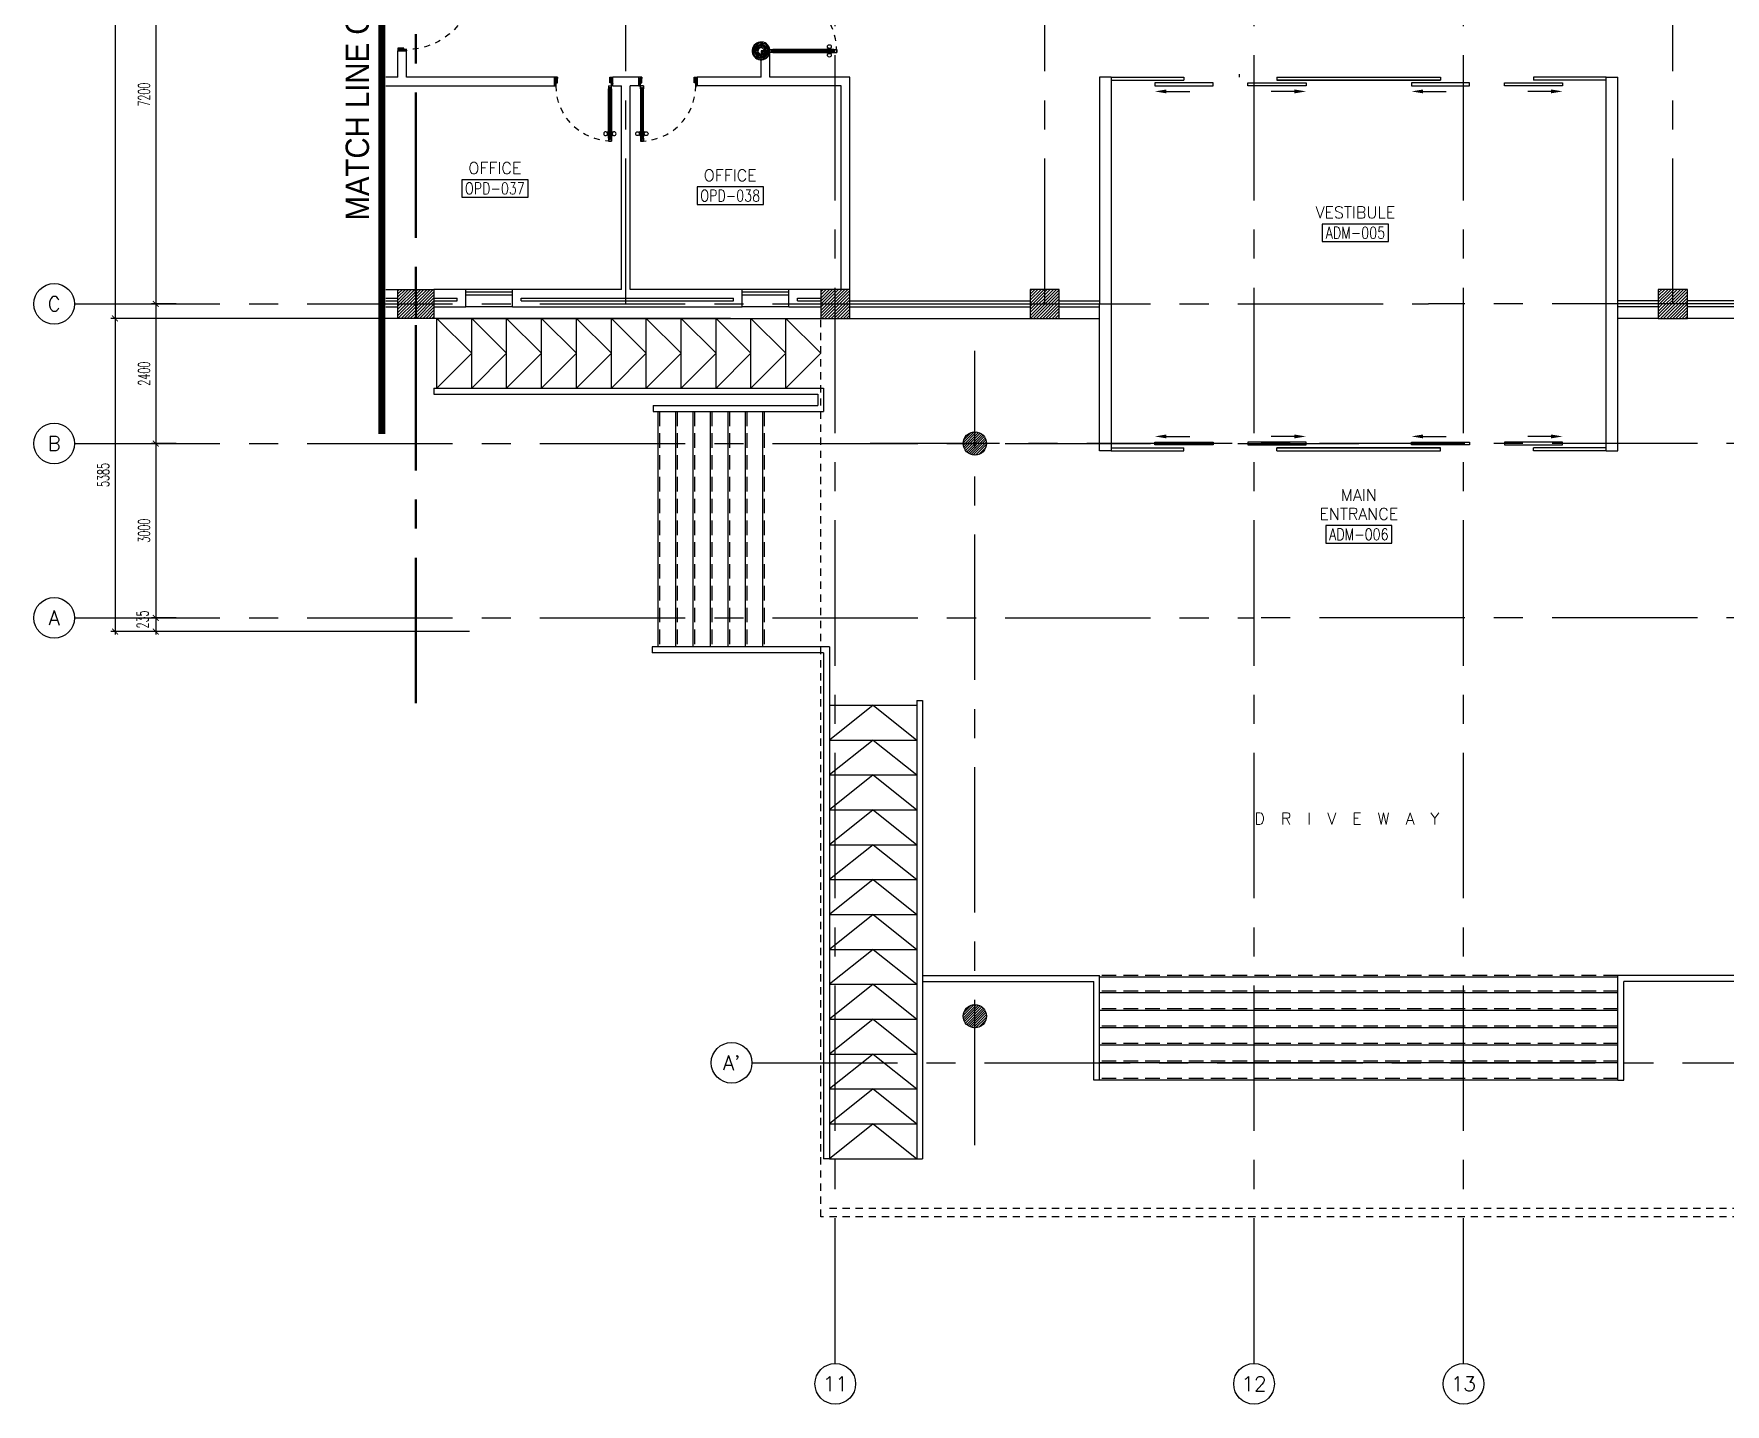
# Model space of a CAD drawing. Extents: x 0.8 to 94.1, y -6.1 to 84.2.
# Drawn here: x 0.78 to 29.86, y -6.05 to 17.51 of the extents above; entities that cross this region are included whole.
import ezdxf
from ezdxf.enums import TextEntityAlignment as Align

# ---------------------------------------------------------------- set-up
doc = ezdxf.new("R2010")
doc.units = 0
doc.header["$MEASUREMENT"] = 0
doc.header["$PDMODE"] = 3
doc.header["$PDSIZE"] = 0.1
for name, pattern in [('CENTER2', [1.125, 0.75, -0.125, 0.125, -0.125]), ('CENTERX2', [4, 2.5, -0.5, 0.5, -0.5]), ('HIDDEN', [0.375, 0.25, -0.125]), ('HIDDEN2', [0.1875, 0.125, -0.0625])]:
    doc.linetypes.add(name, pattern=pattern)
doc.layers.get('0').update_dxf_attribs({"color": 11, "linetype": 'CONTINUOUS'})
doc.layers.get('DEFPOINTS').update_dxf_attribs({"color": 11, "linetype": 'CONTINUOUS'})
for name, color, linetype in [('AX', 11, 'CONTINUOUS'), ('AX-CR', 11, 'CONTINUOUS'), ('AX-DIM', 11, 'CONTINUOUS'), ('AX-TXT', 11, 'CONTINUOUS'), ('AXES', 11, 'CENTERX2'), ('CANOPY-LN', 11, 'CONTINUOUS'), ('COL', 11, 'CONTINUOUS'), ('DOOR', 11, 'CONTINUOUS'), ('ELEV', 11, 'CONTINUOUS'), ('Handrail', 11, 'CONTINUOUS'), ('HAT', 11, 'CONTINUOUS'), ('INSUL', 11, 'CONTINUOUS'), ('Ramb', 11, 'CONTINUOUS'), ('RM-BOX', 11, 'CONTINUOUS'), ('RM-NAME', 11, 'CONTINUOUS'), ('RM-NO', 11, 'CONTINUOUS'), ('SHAFT', 11, 'CONTINUOUS'), ('Step', 11, 'CONTINUOUS'), ('TEXT', 11, 'CONTINUOUS'), ('TXT1', 3, 'CONTINUOUS'), ('WALL', 11, 'CONTINUOUS'), ('WIN', 11, 'CONTINUOUS')]:
    doc.layers.add(name, color=color, linetype=linetype)
doc.styles.add('ROMANS', font='ROMANS.shx', dxfattribs={"width": 0.6})
doc.styles.add('TTXT', font='swisse.ttf', dxfattribs={"width": 0.6})
doc.dimstyles.new('STANDARD in', dxfattribs={"dimtxt": 0.2, "dimasz": 0.1, "dimexe": 0.07, "dimexo": 0.05, "dimgap": 0.1, "dimtad": 1, "dimdec": 0, "dimlfac": 1000, "dimzin": 0, "dimdsep": 46, "dimtxsty": 'ROMANS', "dimblk": 'ARCHTICK', "dimcen": 0.05, "dimdle": 0.05, "dimclrd": 7, "dimclre": 7, "dimclrt": 2, "dimadec": 0, "dimazin": 0, "dimtfac": 1, "dimtdec": 0, "dimtmove": 2, "dimatfit": 3, "dimldrblk": 'ARCHTICK', "dimfxl": 0, "dimtolj": 1, "dimtzin": 0, "dimarcsym": 0})

# ---------------------------------------------------------------- blocks, each defined once
blk = doc.blocks.new('COL50')
at = {"layer": 'COL'}
blk.add_lwpolyline([(-250, 250), (-250, -250), (250, -250), (250, 250)], close=True, dxfattribs=at)
blk = doc.blocks.new('*X86')
at = {"color": 0}
for p, q in [((193089, 10708), (193542, 11161)), ((193089, 10761), (193488, 11161)), ((193089, 10814), (193435, 11161)), ((193089, 10867), (193382, 11161)), ((193089, 10920), (193329, 11161)), ((193089, 10973), (193276, 11161)), ((193089, 11026), (193223, 11161)), ((193089, 11079), (193170, 11161)), ((193089, 11132), (193117, 11161)), ((193095, 10661), (193589, 11155)), ((193148, 10661), (193589, 11102)), ((193201, 10661), (193589, 11049)), ((193254, 10661), (193589, 10996)), ((193307, 10661), (193589, 10943)), ((193360, 10661), (193589, 10890)), ((193413, 10661), (193589, 10837)), ((193466, 10661), (193589, 10784)), ((193519, 10661), (193589, 10731)), ((193572, 10661), (193589, 10678))]:
    blk.add_line(p, q, dxfattribs=at)
blk = doc.blocks.new('*X48')
at = {"color": 0}
for p, q in [((84179, 10675), (84665, 11161)), ((84179, 10729), (84612, 11161)), ((84179, 10782), (84559, 11161)), ((84179, 10835), (84506, 11161)), ((84179, 10888), (84453, 11161)), ((84179, 10941), (84400, 11161)), ((84179, 10994), (84347, 11161)), ((84179, 11047), (84294, 11161)), ((84179, 11100), (84240, 11161)), ((84179, 11153), (84187, 11161)), ((84218, 10661), (84679, 11122)), ((84271, 10661), (84679, 11069)), ((84324, 10661), (84679, 11016)), ((84377, 10661), (84679, 10963)), ((84430, 10661), (84679, 10910)), ((84483, 10661), (84679, 10857)), ((84536, 10661), (84679, 10804)), ((84589, 10661), (84679, 10751)), ((84642, 10661), (84679, 10698))]:
    blk.add_line(p, q, dxfattribs=at)
blk = doc.blocks.new('RM1')
at = {"layer": 'RM-BOX'}
blk.add_lwpolyline([(570, -200), (-570, -200), (-570, -500), (570, -500)], close=True, dxfattribs=at)
at = {"layer": 'RM-NAME', "style": 'ROMANS'}
for tag, p in [('ROOMNAME1', (0, 324)), ('ROOMNAME2', (0, 0))]:
    blk.add_attdef(tag, text='', height=200, dxfattribs=at).set_placement(p, align=Align.MIDDLE)
at = {"layer": 'RM-NO', "style": 'ROMANS', "width": 0.8}
blk.add_attdef('ROOMNO', text='', height=200, dxfattribs=at).set_placement((0, -350), align=Align.MIDDLE)
blk = doc.blocks.new('*X130')
at = {"color": 0}
for p, q in [((73379, 10694), (73846, 11161)), ((73379, 10747), (73793, 11161)), ((73379, 10800), (73740, 11161)), ((73379, 10853), (73687, 11161)), ((73379, 10906), (73634, 11161)), ((73379, 10959), (73581, 11161)), ((73379, 11012), (73528, 11161)), ((73379, 11065), (73475, 11161)), ((73379, 11118), (73422, 11161)), ((73399, 10661), (73879, 11141)), ((73452, 10661), (73879, 11088)), ((73505, 10661), (73879, 11035)), ((73558, 10661), (73879, 10982)), ((73611, 10661), (73879, 10929)), ((73664, 10661), (73879, 10876)), ((73717, 10661), (73879, 10823)), ((73770, 10661), (73879, 10770)), ((73823, 10661), (73879, 10717)), ((73876, 10661), (73879, 10664))]:
    blk.add_line(p, q, dxfattribs=at)
blk = doc.blocks.new('DOOR100')
at = {"layer": 'DOOR', "color": 7, "linetype": 'ByBlock'}
for p, q in [((-91, 1205), (-91, 1140)), ((-82, 1205), (-91, 1205)), ((-82, 1128), (-82, 1218)), ((-75, 1218), (-82, 1218)), ((-82, 1205), (-82, 1140)), ((-75, 1250), (-75, 1300)), ((-75, 1300), (-25, 1300)), ((-25, 1300), (-75, 1300)), ((-58, 1250), (-75, 1250)), ((-58, 1250), (-58, 1270)), ((-42, 1270), (-58, 1270)), ((-42, 1250), (-42, 1270)), ((-25, 1250), (-42, 1250)), ((-25, 1250), (-25, 1300)), ((-25, 1218), (-18, 1218)), ((-18, 1128), (-18, 1218)), ((-18, 1205), (-18, 1140)), ((-18, 1205), (-9, 1205)), ((-9, 1205), (-9, 1140)), ((-82, 1140), (-91, 1140)), ((-75, 1128), (-82, 1128)), ((-25, 1128), (-18, 1128)), ((-18, 1140), (-9, 1140)), ((-1200, 0), (-1200, 150)), ((-1200, 150), (-1175, 150)), ((-1200, 150), (-1200, 0)), ((-1150, 0), (-1200, 114)), ((-1150, 0), (-1200, 40)), ((-1150, 0), (-1200, 0)), ((-1175, 150), (-1175, 100)), ((-1175, 100), (-1150, 100)), ((-1150, 0), (-1163, 100)), ((-1150, 100), (-1150, 0)), ((-75, 200), (-58, 200)), ((-75, 150), (-75, 200)), ((-75, 150), (-25, 150)), ((-58, 200), (-58, 180)), ((-58, 180), (-42, 180)), ((-50, 0), (0, 114)), ((-50, 100), (-50, 0)), ((-50, 0), (-37, 100)), ((-25, 100), (-50, 100)), ((-50, 0), (0, 40)), ((-50, 0), (0, 0)), ((-42, 200), (-25, 200)), ((-42, 180), (-42, 200)), ((-25, 200), (-25, 150)), ((0, 150), (-25, 150)), ((-25, 150), (-25, 100)), ((0, 0), (0, 150)), ((0, 150), (0, 0))]:
    blk.add_line(p, q, dxfattribs=at)
at = {"layer": 'DOOR', "linetype": 'ByBlock'}
for p, q in [((-75, 1250), (-75, 200)), ((-58, 200), (-58, 1250)), ((-42, 200), (-42, 1250)), ((-25, 200), (-25, 1250))]:
    blk.add_line(p, q, dxfattribs=at)
at = {"layer": 'DOOR', "color": 7, "linetype": 'ByBlock'}
for centre in [(-124, 1173), (24, 1173)]:
    blk.add_circle(centre, 32.4, dxfattribs=at)
at = {"layer": 'DOOR', "linetype": 'HIDDEN', "ltscale": 0.5}
blk.add_arc((-25, 150), 1150, 90, 180, dxfattribs=at)
at = {"layer": 'DOOR', "color": 7, "linetype": 'ByBlock'}
for centre, radius, start, end in [((-1150, 0), 154, 103.7142, 108.8947), ((-1150, 0), 134, 100.72, 111.8402), ((-1150, 0), 94.4, 90, 121.9818), ((-1150, 0), 74.4, 90, 132.2236), ((-1150, 0), 54.4, 90, 156.7926), ((-1150, 0), 34.4, 90, 180), ((-1150, 0), 14.4, 90, 180), ((-50, 0), 94.4, 58.0182, 90), ((-50, 0), 74.4, 47.7764, 90), ((-50, 0), 54.4, 23.2074, 90), ((-50, 0), 34.4, 0, 90), ((-50, 0), 14.4, 0, 90), ((-50, 0), 134, 68.1598, 79.28), ((-50, 0), 114, 64.0838, 77.3774), ((-50, 0), 154, 71.1053, 76.2858)]:
    blk.add_arc(centre, radius, start, end, dxfattribs=at)
blk = doc.blocks.new('A$C49F1192B')
at = {"layer": 'DOOR', "color": 0, "linetype": 'ByBlock', "xscale": -1, "rotation": 270}
blk.add_blockref('DOOR100', (0, 1200), dxfattribs=at)
blk = doc.blocks.new('AXU')
at = {"layer": 'AX-CR'}
blk.add_circle((0, 350), 350, dxfattribs=at)
at = {"layer": 'AX-TXT', "style": 'ROMANS'}
blk.add_attdef('AX', text='', height=250, dxfattribs=at).set_placement((0, 350), align=Align.MIDDLE)
blk = doc.blocks.new('AXL')
at = {"layer": 'AX-CR'}
blk.add_circle((-350, 0), 350, dxfattribs=at)
at = {"layer": 'AX-TXT', "style": 'ROMANS'}
blk.add_attdef('AX', text='', height=250, dxfattribs=at).set_placement((-350, 0), align=Align.MIDDLE)
blk = doc.blocks.new('C-300')
at = {"layer": 'HAT', "linetype": 'ByBlock', "ltscale": 0.3}
h = blk.add_hatch(dxfattribs=at)
h.set_pattern_fill('ANSI31', color=8, scale=300, style=0)
h.set_pattern_definition([(45, (-258496.182, -82361.005), (-26.5165043, 26.5165043), [])])
h.paths.add_polyline_path([(300, 500), (0, 500), (0, 250), (300, 250)])
h.paths.add_polyline_path([(300, 250), (0, 250), (0, 0), (300, 0)])
at = {"layer": 'COL'}
blk.add_lwpolyline([(0, 500), (300, 500), (300, 0), (0, 0)], close=True, dxfattribs=at)
blk = doc.blocks.new('C-300A')
at = {"layer": 'SHAFT', "color": 6, "linetype": 'ByBlock', "ltscale": 0.3}
for p in [(-300, 0), (20, 0)]:
    blk.add_blockref('C-300', p, dxfattribs=at)
blk = doc.blocks.new('DOOR1000')
at = {"layer": 'DOOR', "color": 7, "linetype": 'ByBlock'}
for p, q in [((-150, 0), (0, 0)), ((-150, 0), (-150, -25)), ((0, -50), (-114, 0)), ((0, -50), (-40, 0)), ((0, -50), (0, 0)), ((-1100, -25), (-1100, -75)), ((-1100, -75), (-1100, -25)), ((-1050, -25), (-1100, -25)), ((-1050, -75), (-1100, -75)), ((-1070, -42), (-1070, -58)), ((-1050, -42), (-1070, -42)), ((-1050, -58), (-1070, -58)), ((-1050, -25), (-1050, -42)), ((-1050, -58), (-1050, -75)), ((-1018, -25), (-1018, -18)), ((-928, -18), (-1018, -18)), ((-1018, -75), (-1018, -82)), ((-928, -82), (-1018, -82)), ((-1005, -18), (-1005, -9)), ((-1005, -9), (-940, -9)), ((-1005, -18), (-940, -18)), ((-1005, -82), (-1005, -91)), ((-1005, -82), (-940, -82)), ((-1005, -91), (-940, -91)), ((-940, -18), (-940, -9)), ((-940, -82), (-940, -91)), ((-928, -25), (-928, -18)), ((-928, -75), (-928, -82)), ((-200, -25), (-150, -25)), ((-200, -42), (-200, -25)), ((-180, -42), (-200, -42)), ((-200, -58), (-180, -58)), ((-200, -75), (-200, -58)), ((-150, -75), (-200, -75)), ((-180, -58), (-180, -42)), ((-150, -25), (-100, -25)), ((-150, -75), (-150, -25)), ((-100, -25), (-100, -50)), ((0, -50), (-100, -37)), ((-100, -50), (0, -50)), ((-150, -975), (-100, -975)), ((-150, -1000), (-150, -975)), ((-150, -1000), (0, -1000)), ((0, -1000), (-150, -1000)), ((0, -950), (-114, -1000)), ((-100, -975), (-100, -950)), ((0, -950), (-100, -963)), ((-100, -950), (0, -950)), ((0, -950), (-40, -1000)), ((0, -950), (0, -1000))]:
    blk.add_line(p, q, dxfattribs=at)
at = {"layer": 'DOOR', "linetype": 'ByBlock'}
for p, q in [((-200, -25), (-1050, -25)), ((-200, -42), (-1050, -42)), ((-200, -58), (-1050, -58)), ((-1050, -75), (-200, -75))]:
    blk.add_line(p, q, dxfattribs=at)
at = {"layer": 'DOOR', "color": 7, "linetype": 'ByBlock'}
for centre in [(-973, 24), (-973, -124)]:
    blk.add_circle(centre, 32.4, dxfattribs=at)
for centre, radius, start, end in [((0, -50), 154, 161.1053, 166.2858), ((0, -50), 94.4, 148.0182, 180), ((0, -50), 134, 158.1598, 169.28), ((0, -50), 114, 154.0838, 167.3774), ((0, -50), 74.4, 137.7764, 180), ((0, -50), 54.4, 113.2074, 180), ((0, -50), 34.4, 90, 180), ((0, -50), 14.4, 90, 180), ((0, -950), 154, 193.7142, 198.8947), ((0, -950), 134, 190.72, 201.8402), ((0, -950), 94.4, 180, 211.9818), ((0, -950), 74.4, 180, 222.2236), ((0, -950), 54.4, 180, 246.7926), ((0, -950), 34.4, 180, 270), ((0, -950), 14.4, 180, 270)]:
    blk.add_arc(centre, radius, start, end, dxfattribs=at)
at = {"layer": 'DOOR', "linetype": 'HIDDEN', "ltscale": 0.5}
blk.add_arc((-150, -25), 950, 180, 270, dxfattribs=at)
blk = doc.blocks.new('AXR')
at = {"layer": 'AX-CR'}
blk.add_circle((350, 0), 350, dxfattribs=at)
at = {"layer": 'AX-TXT', "style": 'ROMANS'}
blk.add_attdef('AX', text='', height=250, dxfattribs=at).set_placement((350, 0), align=Align.MIDDLE)
blk = doc.blocks.new('_ARCHTICK')
at = {"color": 0, "linetype": 'ByBlock', "const_width": 0.15}
blk.add_lwpolyline([(-0.5, -0.5), (0.5, 0.5)], dxfattribs=at)
blk = doc.blocks.new('*D139')
at = {"layer": 'AX-DIM', "color": 7, "lineweight": -2}
for p, q in [((6.542, 71.939), (2.103, 71.939)), ((2.173, 71.989), (2.173, 12.569)), ((12.756, 12.619), (2.103, 12.619))]:
    blk.add_line(p, q, dxfattribs=at)
at = {"layer": 'DEFPOINTS', "color": 0}
for p in [(6.592, 71.939), (2.173, 12.619), (12.806, 12.619)]:
    blk.add_point(p, dxfattribs=at)
at = {"layer": 'AX-DIM', "color": 7, "lineweight": -2, "xscale": 0.1, "yscale": 0.1, "zscale": 0.1}
for p, rotation in [((2.173, 71.939), 90), ((2.173, 12.619), 270)]:
    blk.add_blockref('_ARCHTICK', p, dxfattribs=dict(at, rotation=rotation))
at = {"layer": 'AX-DIM', "color": 2, "insert": (1.973, 42.279), "char_height": 0.2, "attachment_point": 5, "rotation": 90, "style": 'ROMANS'}
blk.add_mtext('\\A1;59320', dxfattribs=at)
blk = doc.blocks.new('*D141')
at = {"layer": 'AX-DIM', "color": 7, "lineweight": -2}
for p, q in [((2.823, 12.619), (2.103, 12.619)), ((2.173, 12.669), (2.173, 7.184)), ((8.265, 7.234), (2.103, 7.234))]:
    blk.add_line(p, q, dxfattribs=at)
at = {"layer": 'DEFPOINTS', "color": 0}
for p in [(2.873, 12.619), (2.173, 7.234), (8.315, 7.234)]:
    blk.add_point(p, dxfattribs=at)
at = {"layer": 'AX-DIM', "color": 7, "lineweight": -2, "xscale": 0.1, "yscale": 0.1, "zscale": 0.1}
for p, rotation in [((2.173, 12.619), 90), ((2.173, 7.234), 270)]:
    blk.add_blockref('_ARCHTICK', p, dxfattribs=dict(at, rotation=rotation))
at = {"layer": 'AX-DIM', "color": 2, "insert": (1.973, 9.927), "char_height": 0.2, "attachment_point": 5, "rotation": 90, "style": 'ROMANS'}
blk.add_mtext('\\A1;5385', dxfattribs=at)
blk = doc.blocks.new('*D142')
at = {"layer": 'AX-DIM', "color": 7, "lineweight": -2}
for p, q in [((3.223, 20.069), (2.803, 20.069)), ((2.873, 20.119), (2.873, 12.819)), ((3.223, 12.869), (2.803, 12.869))]:
    blk.add_line(p, q, dxfattribs=at)
at = {"layer": 'DEFPOINTS', "color": 0}
for p in [(3.273, 20.069), (2.873, 12.869), (3.273, 12.869)]:
    blk.add_point(p, dxfattribs=at)
at = {"layer": 'AX-DIM', "color": 7, "lineweight": -2, "xscale": 0.1, "yscale": 0.1, "zscale": 0.1}
for p, rotation in [((2.873, 20.069), 90), ((2.873, 12.869), 270)]:
    blk.add_blockref('_ARCHTICK', p, dxfattribs=dict(at, rotation=rotation))
at = {"layer": 'AX-DIM', "color": 2, "insert": (2.673, 16.469), "char_height": 0.2, "attachment_point": 5, "rotation": 90, "style": 'ROMANS'}
blk.add_mtext('\\A1;7200', dxfattribs=at)
blk = doc.blocks.new('*D143')
at = {"layer": 'AX-DIM', "color": 7, "lineweight": -2}
for p, q in [((3.223, 12.869), (2.803, 12.869)), ((2.873, 12.919), (2.873, 10.419)), ((3.223, 10.469), (2.803, 10.469))]:
    blk.add_line(p, q, dxfattribs=at)
at = {"layer": 'DEFPOINTS', "color": 0}
for p in [(3.273, 12.869), (2.873, 10.469), (3.273, 10.469)]:
    blk.add_point(p, dxfattribs=at)
at = {"layer": 'AX-DIM', "color": 7, "lineweight": -2, "xscale": 0.1, "yscale": 0.1, "zscale": 0.1}
for p, rotation in [((2.873, 12.869), 90), ((2.873, 10.469), 270)]:
    blk.add_blockref('_ARCHTICK', p, dxfattribs=dict(at, rotation=rotation))
at = {"layer": 'AX-DIM', "color": 2, "insert": (2.673, 11.669), "char_height": 0.2, "attachment_point": 5, "rotation": 90, "style": 'ROMANS'}
blk.add_mtext('\\A1;2400', dxfattribs=at)
blk = doc.blocks.new('*D144')
at = {"layer": 'AX-DIM', "color": 7, "lineweight": -2}
for p, q in [((3.223, 10.469), (2.803, 10.469)), ((2.873, 10.519), (2.873, 7.419)), ((3.223, 7.469), (2.803, 7.469))]:
    blk.add_line(p, q, dxfattribs=at)
at = {"layer": 'DEFPOINTS', "color": 0}
for p in [(3.273, 10.469), (2.873, 7.469), (3.273, 7.469)]:
    blk.add_point(p, dxfattribs=at)
at = {"layer": 'AX-DIM', "color": 7, "lineweight": -2, "xscale": 0.1, "yscale": 0.1, "zscale": 0.1}
for p, rotation in [((2.873, 10.469), 90), ((2.873, 7.469), 270)]:
    blk.add_blockref('_ARCHTICK', p, dxfattribs=dict(at, rotation=rotation))
at = {"layer": 'AX-DIM', "color": 2, "insert": (2.673, 8.969), "char_height": 0.2, "attachment_point": 5, "rotation": 90, "style": 'ROMANS'}
blk.add_mtext('\\A1;3000', dxfattribs=at)
blk = doc.blocks.new('*D145')
at = {"layer": 'AX-DIM', "color": 7, "lineweight": -2}
for p, q in [((3.223, 7.469), (2.803, 7.469)), ((2.873, 7.519), (2.873, 7.184)), ((3.223, 7.234), (2.803, 7.234))]:
    blk.add_line(p, q, dxfattribs=at)
at = {"layer": 'DEFPOINTS', "color": 0}
for p in [(3.273, 7.469), (2.873, 7.234), (3.273, 7.234)]:
    blk.add_point(p, dxfattribs=at)
at = {"layer": 'AX-DIM', "color": 7, "lineweight": -2, "xscale": 0.1, "yscale": 0.1, "zscale": 0.1}
for p, rotation in [((2.873, 7.469), 90), ((2.873, 7.234), 270)]:
    blk.add_blockref('_ARCHTICK', p, dxfattribs=dict(at, rotation=rotation))
at = {"layer": 'AX-DIM', "color": 2, "insert": (2.646, 7.442), "char_height": 0.2, "attachment_point": 5, "rotation": 90, "style": 'ROMANS'}
blk.add_mtext('\\A1;235', dxfattribs=at)

msp = doc.modelspace()

# ---------------------------------------------------------------- hatches: boundary and pattern name
at = {"layer": 'HAT'}
h = msp.add_hatch(dxfattribs=at)
h.set_pattern_fill('ANSI31', color=256, scale=0.24, style=0)
h.set_pattern_definition([(45, (-32.03554, -24.43823), (-0.021213203, 0.021213203), [])])
h.paths.add_polyline_path([(16.7567, 10.4693), (16.9567, 10.4693), (16.9567, 10.6693, 0.4142136)])
h.paths.add_polyline_path([(16.9567, 10.6693), (16.9567, 10.4693), (17.1567, 10.4693, 0.4142136)])
h.paths.add_polyline_path([(17.1567, 10.4693), (16.9567, 10.4693), (16.9567, 10.2693, 0.4142136)])
h.paths.add_polyline_path([(16.9567, 10.4693), (16.7567, 10.4693, 0.4142136), (16.9567, 10.2693)])
h = msp.add_hatch(dxfattribs=at)
h.set_pattern_fill('ANSI31', color=256, scale=0.24, style=0)
h.set_pattern_definition([(45, (-32.03554, -34.28823), (-0.021213203, 0.021213203), [])])
h.paths.add_polyline_path([(16.7567, 0.6193), (16.9567, 0.6193), (16.9567, 0.8193, 0.4142136)])
h.paths.add_polyline_path([(16.9567, 0.8193), (16.9567, 0.6193), (17.1567, 0.6193, 0.4142136)])
h.paths.add_polyline_path([(17.1567, 0.6193), (16.9567, 0.6193), (16.9567, 0.4193, 0.4142136)])
h.paths.add_polyline_path([(16.9567, 0.6193), (16.7567, 0.6193, 0.4142136), (16.9567, 0.4193)])

# ---------------------------------------------------------------- linework, layer by layer
at = {"layer": 'AXES'}
for p, q in [((7.3367, 6.005), (7.3367, 83.5441)), ((7.3567, 6.005), (7.3567, 83.5441)), ((14.5567, -5.3521), (14.5567, 83.5441)), ((21.7567, -5.3521), (21.7567, 83.5441)), ((25.3567, -5.3521), (25.3567, 83.5441)), ((10.9567, 12.8693), (10.9567, 71.6893)), ((28.9567, 12.8693), (28.9567, 71.6893)), ((18.1567, 12.8693), (18.1567, 71.4393)), ((1.4772, 12.8693), (24.7567, 12.8693)), ((93.3795, 12.8693), (24.7567, 12.8693)), ((16.9567, -1.5979), (16.9567, 12.064)), ((1.4772, 10.4693), (23.5567, 10.4693)), ((93.3795, 10.4693), (15.1567, 10.4693)), ((93.3795, 10.4693), (23.5567, 10.4693)), ((1.4772, 7.4693), (21.7567, 7.4693)), ((93.3795, 7.4693), (21.7567, 7.4693)), ((93.3795, 7.4693), (21.7567, 7.4693)), ((13.1242, -0.1807), (31.7121, -0.1807))]:
    msp.add_line(p, q, dxfattribs=at)
at = {"layer": 'CANOPY-LN', "linetype": 'HIDDEN2'}
for p, q in [((14.3067, -2.8307), (14.3067, 12.6193)), ((32.8067, -2.8307), (14.3067, -2.8307))]:
    msp.add_line(p, q, dxfattribs=at)
at = {"layer": 'CANOPY-LN', "color": 8, "linetype": 'HIDDEN2'}
msp.add_line((14.4567, -2.6807), (32.6567, -2.6807), dxfattribs=at)
at = {"layer": 'DOOR'}
for p, q in [((19.301, 16.7693), (20.551, 16.7693)), ((19.301, 16.7193), (20.551, 16.7193)), ((20.551, 16.7693), (20.551, 16.7193)), ((21.5067, 16.7693), (21.5067, 16.8193)), ((22.151, 16.7693), (24.9624, 16.7693)), ((22.151, 16.7693), (22.151, 16.7193)), ((22.151, 16.7193), (24.9624, 16.7193)), ((24.9624, 16.7693), (24.9624, 16.7193)), ((26.5624, 16.7693), (26.5624, 16.7193)), ((27.8124, 16.7693), (26.5624, 16.7693)), ((27.8124, 16.7193), (26.5624, 16.7193)), ((20.251, 16.5235), (20.651, 16.5235)), ((20.251, 16.5235), (20.651, 16.5235)), ((22.451, 16.5235), (22.051, 16.5235)), ((22.451, 16.5235), (22.051, 16.5235)), ((24.6624, 16.5235), (25.0624, 16.5235)), ((24.6624, 16.5235), (25.0624, 16.5235)), ((26.8624, 16.5235), (26.4624, 16.5235)), ((26.8624, 16.5235), (26.4624, 16.5235)), ((20.251, 10.5902), (20.651, 10.5902)), ((20.251, 10.5902), (20.651, 10.5902)), ((22.451, 10.5902), (22.051, 10.5902)), ((22.451, 10.5902), (22.051, 10.5902)), ((24.6624, 10.5902), (25.0624, 10.5902)), ((24.6624, 10.5902), (25.0624, 10.5902)), ((26.8624, 10.5902), (26.4624, 10.5902)), ((26.8624, 10.5902), (26.4624, 10.5902)), ((19.301, 10.3943), (20.551, 10.3943)), ((19.301, 10.3443), (20.551, 10.3443)), ((20.551, 10.3443), (20.551, 10.3943)), ((22.151, 10.3943), (24.9624, 10.3943)), ((22.151, 10.3443), (22.151, 10.3943)), ((22.151, 10.3443), (24.9624, 10.3443)), ((24.9624, 10.3443), (24.9624, 10.3943)), ((26.5624, 10.3443), (26.5624, 10.3943)), ((27.8124, 10.3943), (26.5624, 10.3943)), ((27.8124, 10.3443), (26.5624, 10.3443))]:
    msp.add_line(p, q, dxfattribs=at)
for points in [[(20.051, 16.6693), (20.051, 16.6193), (21.051, 16.6193), (21.051, 16.6693), (20.051, 16.6693)], [(20.051, 16.6693), (20.051, 16.6193), (21.051, 16.6193), (21.051, 16.6693), (20.051, 16.6693)], [(22.651, 16.6693), (22.651, 16.6193), (21.651, 16.6193), (21.651, 16.6693), (22.651, 16.6693)], [(22.651, 16.6693), (22.651, 16.6193), (21.651, 16.6193), (21.651, 16.6693), (22.651, 16.6693)], [(22.151, 16.7693), (24.9624, 16.7693), (24.9624, 16.7193), (22.151, 16.7193)], [(24.4624, 16.6693), (24.4624, 16.6193), (25.4624, 16.6193), (25.4624, 16.6693), (24.4624, 16.6693)], [(24.4624, 16.6693), (24.4624, 16.6193), (25.4624, 16.6193), (25.4624, 16.6693), (24.4624, 16.6693)], [(27.0624, 16.6693), (27.0624, 16.6193), (26.0624, 16.6193), (26.0624, 16.6693), (27.0624, 16.6693)], [(27.0624, 16.6693), (27.0624, 16.6193), (26.0624, 16.6193), (26.0624, 16.6693), (27.0624, 16.6693)], [(20.051, 10.4443), (20.051, 10.4943), (21.051, 10.4943), (21.051, 10.4443), (20.051, 10.4443)], [(20.051, 10.4443), (20.051, 10.4943), (21.051, 10.4943), (21.051, 10.4443), (20.051, 10.4443)], [(22.651, 10.4443), (22.651, 10.4943), (21.651, 10.4943), (21.651, 10.4443), (22.651, 10.4443)], [(22.651, 10.4443), (22.651, 10.4943), (21.651, 10.4943), (21.651, 10.4443), (22.651, 10.4443)], [(24.4624, 10.4443), (24.4624, 10.4943), (25.4624, 10.4943), (25.4624, 10.4443), (24.4624, 10.4443)], [(24.4624, 10.4443), (24.4624, 10.4943), (25.4624, 10.4943), (25.4624, 10.4443), (24.4624, 10.4443)], [(27.0624, 10.4443), (27.0624, 10.4943), (26.0624, 10.4943), (26.0624, 10.4443), (27.0624, 10.4443)], [(27.0624, 10.4443), (27.0624, 10.4943), (26.0624, 10.4943), (26.0624, 10.4443), (27.0624, 10.4443)], [(22.151, 10.3443), (24.9624, 10.3443), (24.9624, 10.3943), (22.151, 10.3943)]]:
    msp.add_lwpolyline(points, dxfattribs=at)
for points in [[(20.251, 16.4901), (20.251, 16.5568), (20.051, 16.5235)], [(20.251, 16.4901), (20.251, 16.5568), (20.051, 16.5235)], [(22.451, 16.4901), (22.451, 16.5568), (22.651, 16.5235)], [(22.451, 16.4901), (22.451, 16.5568), (22.651, 16.5235)], [(24.6624, 16.4901), (24.6624, 16.5568), (24.4624, 16.5235)], [(24.6624, 16.4901), (24.6624, 16.5568), (24.4624, 16.5235)], [(26.8624, 16.4901), (26.8624, 16.5568), (27.0624, 16.5235)], [(26.8624, 16.4901), (26.8624, 16.5568), (27.0624, 16.5235)], [(20.251, 10.6235), (20.251, 10.5568), (20.051, 10.5902)], [(20.251, 10.6235), (20.251, 10.5568), (20.051, 10.5902)], [(22.451, 10.6235), (22.451, 10.5568), (22.651, 10.5902)], [(22.451, 10.6235), (22.451, 10.5568), (22.651, 10.5902)], [(24.6624, 10.6235), (24.6624, 10.5568), (24.4624, 10.5902)], [(24.6624, 10.6235), (24.6624, 10.5568), (24.4624, 10.5902)], [(26.8624, 10.6235), (26.8624, 10.5568), (27.0624, 10.5902)], [(26.8624, 10.6235), (26.8624, 10.5568), (27.0624, 10.5902)]]:
    msp.add_solid(points, dxfattribs=at)
at = {"layer": 'ELEV', "linetype": 'CENTER2', "const_width": 0.12}
msp.add_lwpolyline([(6.7631, 10.6321), (6.7631, 74.0893)], dxfattribs=at)
at = {"layer": 'Handrail'}
for p, q in [((7.7067, 12.6193), (14.3067, 12.6193)), ((7.6529, 11.4193), (14.3567, 11.4193)), ((7.6529, 11.4193), (7.6529, 11.3193)), ((14.2567, 11.4193), (14.2567, 11.4193)), ((14.3567, 11.4193), (14.3567, 11.0193)), ((7.6529, 11.3193), (14.2567, 11.3193)), ((11.4249, 11.1193), (14.2567, 11.1193)), ((11.4249, 11.1193), (11.4249, 11.0193)), ((14.2567, 11.3193), (14.2567, 11.1193)), ((11.4249, 11.0193), (14.3567, 11.0193)), ((14.4567, 6.9693), (11.4067, 6.9693)), ((11.4067, 6.9693), (11.4067, 6.8693)), ((14.3567, 6.8693), (11.4067, 6.8693)), ((14.3567, 6.8693), (14.3567, -1.8307)), ((14.4567, 6.9693), (14.4567, -1.8307)), ((15.9567, 6.0478), (15.9567, -1.8307)), ((15.9567, 6.0478), (16.0567, 6.0478)), ((16.0567, 6.0478), (16.0567, -1.8307)), ((16.0567, 1.3193), (19.101, 1.3193)), ((16.0567, 1.2193), (19.001, 1.2193)), ((19.001, -0.4807), (19.001, 1.2193)), ((19.101, -0.4807), (19.101, 1.3193)), ((28.0124, -0.4807), (28.0124, 1.3193)), ((31.0567, 1.3193), (28.0124, 1.3193)), ((31.0567, 1.2193), (28.1124, 1.2193)), ((28.1124, -0.4807), (28.1124, 1.2193)), ((19.101, -0.4807), (19.001, -0.4807)), ((28.0124, -0.4807), (28.1124, -0.4807)), ((14.4567, -1.8307), (14.3567, -1.8307)), ((15.9567, -1.8307), (16.0567, -1.8307))]:
    msp.add_line(p, q, dxfattribs=at)
at = {"layer": 'INSUL'}
for p, q in [((6.8277, 12.9693), (7.0367, 12.9693)), ((6.8277, 12.9193), (7.0367, 12.9193)), ((7.6567, 12.9693), (8.0567, 12.9693)), ((7.6567, 12.9193), (8.0567, 12.9193)), ((8.0567, 12.9193), (8.0567, 12.9693)), ((9.1567, 12.9693), (12.8067, 12.9693)), ((9.1567, 12.9193), (9.1567, 12.9693)), ((9.1567, 12.9193), (12.8067, 12.9193)), ((12.8067, 12.9193), (12.8067, 12.9693)), ((13.9067, 12.9193), (13.9067, 12.9693)), ((13.9067, 12.9693), (14.3067, 12.9693)), ((13.9067, 12.9193), (14.3067, 12.9193))]:
    msp.add_line(p, q, dxfattribs=at)
at = {"layer": 'Ramb'}
for p, q in [((19.5067, 16.7693), (20.1296, 16.7693)), ((7.7067, 11.4193), (7.7067, 12.6193)), ((8.3067, 12.0193), (7.7067, 12.6193)), ((8.3067, 11.4193), (8.3067, 12.6193)), ((8.9067, 12.0193), (8.3067, 12.6193)), ((8.9067, 11.4193), (8.9067, 12.6193)), ((9.5067, 12.0193), (8.9067, 12.6193)), ((9.5067, 11.4193), (9.5067, 12.6193)), ((10.1067, 12.0193), (9.5067, 12.6193)), ((10.1067, 11.4193), (10.1067, 12.6193)), ((10.7067, 12.0193), (10.1067, 12.6193)), ((10.7067, 11.4193), (10.7067, 12.6193)), ((11.3067, 12.0193), (10.7067, 12.6193)), ((11.3067, 11.4193), (11.3067, 12.6193)), ((11.9067, 12.0193), (11.3067, 12.6193)), ((11.9067, 11.4193), (11.9067, 12.6193)), ((12.5067, 12.0193), (11.9067, 12.6193)), ((12.5067, 11.4193), (12.5067, 12.6193)), ((13.1067, 12.0193), (12.5067, 12.6193)), ((13.1067, 11.4193), (13.1067, 12.6193)), ((13.7067, 12.0193), (13.1067, 12.6193)), ((13.7067, 11.4193), (13.7067, 12.6193)), ((14.3067, 12.0193), (13.7067, 12.6193)), ((8.3067, 12.0193), (7.7067, 11.4193)), ((8.9067, 12.0193), (8.3067, 11.4193)), ((9.5067, 12.0193), (8.9067, 11.4193)), ((10.1067, 12.0193), (9.5067, 11.4193)), ((10.7067, 12.0193), (10.1067, 11.4193)), ((11.3067, 12.0193), (10.7067, 11.4193)), ((11.9067, 12.0193), (11.3067, 11.4193)), ((12.5067, 12.0193), (11.9067, 11.4193)), ((13.1067, 12.0193), (12.5067, 11.4193)), ((13.7067, 12.0193), (13.1067, 11.4193)), ((14.3067, 12.0193), (13.7067, 11.4193)), ((14.4567, 5.9693), (15.9567, 5.9693)), ((15.2067, 5.9693), (14.4567, 5.3693)), ((15.2067, 5.9693), (15.9567, 5.3693)), ((14.4567, 5.3693), (15.9567, 5.3693)), ((15.2067, 5.3693), (14.4567, 4.7693)), ((15.2067, 5.3693), (15.9567, 4.7693)), ((14.4567, 4.7693), (15.9567, 4.7693)), ((15.2067, 4.7693), (14.4567, 4.1693)), ((15.2067, 4.7693), (15.9567, 4.1693)), ((14.4567, 4.1693), (15.9567, 4.1693)), ((15.2067, 4.1693), (14.4567, 3.5693)), ((15.2067, 4.1693), (15.9567, 3.5693)), ((14.4567, 3.5693), (15.9567, 3.5693)), ((15.2067, 3.5693), (14.4567, 2.9693)), ((15.2067, 3.5693), (15.9567, 2.9693)), ((14.4567, 2.9693), (15.9567, 2.9693)), ((15.2067, 2.9693), (14.4567, 2.3693)), ((15.2067, 2.9693), (15.9567, 2.3693)), ((14.4567, 2.3693), (15.9567, 2.3693)), ((15.2067, 2.3693), (14.4567, 1.7693)), ((15.2067, 2.3693), (15.9567, 1.7693)), ((14.4567, 1.7693), (15.9567, 1.7693)), ((15.2067, 1.7693), (14.4567, 1.1693)), ((15.2067, 1.7693), (15.9567, 1.1693)), ((14.4567, 1.1693), (15.9567, 1.1693)), ((15.2067, 1.1693), (14.4567, 0.5693)), ((15.2067, 1.1693), (15.9567, 0.5693)), ((14.4567, 0.5693), (15.9567, 0.5693)), ((15.2067, 0.5693), (14.4567, -0.0307)), ((15.2067, 0.5693), (15.9567, -0.0307)), ((14.4567, -0.0307), (15.9567, -0.0307)), ((15.2067, -0.0307), (14.4567, -0.6307)), ((15.2067, -0.0307), (15.9567, -0.6307)), ((14.4567, -0.6307), (15.9567, -0.6307)), ((15.2067, -0.6307), (14.4567, -1.2307)), ((15.2067, -0.6307), (15.9567, -1.2307)), ((14.4567, -1.2307), (15.9567, -1.2307)), ((15.2067, -1.2307), (14.4567, -1.8307)), ((15.2067, -1.2307), (15.9567, -1.8307)), ((14.4567, -1.8307), (15.9567, -1.8307))]:
    msp.add_line(p, q, dxfattribs=at)
at = {"layer": 'Step'}
for p, q in [((11.5067, 11.0193), (11.5067, 6.9693)), ((11.8067, 11.0193), (11.8067, 6.9693)), ((12.1067, 11.0193), (12.1067, 6.9693)), ((12.4067, 11.0193), (12.4067, 6.9693)), ((12.7067, 11.0193), (12.7067, 6.9693)), ((13.0067, 11.0193), (13.0067, 6.9693)), ((13.3067, 11.0193), (13.3067, 6.9693)), ((28.0124, 1.2893), (19.101, 1.2893)), ((28.0124, 1.0193), (19.101, 1.0193)), ((28.0124, 0.7193), (19.101, 0.7193)), ((28.0124, 0.4193), (19.101, 0.4193)), ((28.0124, 0.1193), (19.101, 0.1193)), ((28.0124, -0.1807), (19.101, -0.1807)), ((28.0124, -0.4807), (19.101, -0.4807))]:
    msp.add_line(p, q, dxfattribs=at)
at = {"layer": 'Step', "linetype": 'HIDDEN'}
for p, q in [((11.5367, 11.0193), (11.5367, 6.9693)), ((11.8367, 11.0193), (11.8367, 6.9693)), ((12.1367, 11.0193), (12.1367, 6.9693)), ((12.4367, 11.0193), (12.4367, 6.9693)), ((12.7367, 11.0193), (12.7367, 6.9693)), ((13.0367, 11.0193), (13.0367, 6.9693)), ((13.3367, 11.0193), (13.3367, 6.9693)), ((28.0124, 1.3193), (19.101, 1.3193)), ((28.0124, 1.0493), (19.101, 1.0493)), ((28.0124, 0.7493), (19.101, 0.7493)), ((28.0124, 0.4493), (19.101, 0.4493)), ((28.0124, 0.1493), (19.101, 0.1493)), ((28.0124, -0.1507), (19.101, -0.1507)), ((28.0124, -0.4507), (19.101, -0.4507))]:
    msp.add_line(p, q, dxfattribs=at)
at = {"layer": 'WALL'}
for p, q in [((7.1867, 17.2193), (7.0367, 17.2193)), ((7.0367, 16.7693), (7.0367, 17.2193)), ((7.1867, 16.7693), (7.1867, 17.2193)), ((13.2817, 16.7693), (13.2817, 17.1693)), ((13.4317, 17.1693), (13.2817, 17.1693)), ((13.4317, 16.7693), (13.4317, 17.1693)), ((7.0367, 16.7693), (6.8277, 16.7693)), ((6.8277, 16.6193), (9.7317, 16.6193)), ((9.7317, 16.7693), (7.1867, 16.7693)), ((9.7317, 16.6193), (9.7317, 16.7693)), ((11.1817, 16.7693), (10.7317, 16.7693)), ((10.7317, 16.6193), (10.7317, 16.7693)), ((10.7317, 16.6193), (10.8817, 16.6193)), ((10.8817, 13.1193), (10.8817, 16.6193)), ((11.0317, 13.1193), (11.0317, 16.6193)), ((11.1817, 16.6193), (11.0317, 16.6193)), ((11.1817, 16.6193), (11.1817, 16.7693)), ((13.2817, 16.7693), (12.1817, 16.7693)), ((12.1817, 16.6193), (12.1817, 16.7693)), ((14.6567, 16.6193), (12.1817, 16.6193)), ((14.8067, 16.7693), (13.4317, 16.7693)), ((14.6567, 13.1193), (14.6567, 16.6193)), ((14.8067, 13.1193), (14.8067, 16.7693)), ((19.101, 16.7693), (19.101, 12.8693)), ((19.301, 16.7693), (19.101, 16.7693)), ((19.301, 16.7693), (19.301, 10.3443)), ((27.8124, 10.3443), (27.8124, 16.7693)), ((27.8124, 16.7693), (28.0124, 16.7693)), ((28.0124, 10.3443), (28.0124, 16.7693)), ((6.8277, 13.1193), (7.0867, 13.1193)), ((8.2067, 13.1193), (7.6567, 13.1193)), ((8.2067, 12.8193), (8.2067, 13.1193)), ((9.0067, 12.8193), (9.0067, 13.1193)), ((10.8817, 13.1193), (9.0067, 13.1193)), ((12.9567, 13.1193), (11.0317, 13.1193)), ((12.9567, 12.8193), (12.9567, 13.1193)), ((14.8067, 13.1193), (13.7567, 13.1193)), ((13.7567, 12.8193), (13.7567, 13.1193)), ((6.8277, 12.8193), (7.0367, 12.8193)), ((7.6567, 12.8193), (8.2067, 12.8193)), ((9.0067, 12.8193), (12.9567, 12.8193)), ((13.7567, 12.8193), (14.3067, 12.8193)), ((19.101, 10.3443), (19.101, 12.8693)), ((19.301, 10.3443), (19.101, 10.3443)), ((27.8124, 10.3443), (28.0124, 10.3443))]:
    msp.add_line(p, q, dxfattribs=at)
for centre in [(16.9567, 10.4693), (16.9567, 0.6193)]:
    msp.add_circle(centre, 0.2, dxfattribs=at)
at = {"layer": 'WIN'}
for p, q in [((9.0067, 13.1193), (8.2067, 13.1193)), ((13.7567, 13.1193), (12.9567, 13.1193)), ((9.0067, 13.0693), (8.2067, 13.0693)), ((9.0067, 13.0193), (8.2067, 13.0193)), ((9.0067, 12.8193), (8.2067, 12.8193)), ((13.7567, 13.0693), (12.9567, 13.0693)), ((13.7567, 13.0193), (12.9567, 13.0193)), ((13.7567, 12.8193), (12.9567, 12.8193)), ((14.8067, 12.9193), (17.9067, 12.9193)), ((14.8067, 12.8693), (17.9067, 12.8693)), ((14.8067, 12.8193), (17.9067, 12.8193)), ((18.4067, 12.9193), (19.101, 12.9193)), ((18.4067, 12.8693), (19.101, 12.8693)), ((18.4067, 12.8193), (19.101, 12.8193)), ((28.7067, 12.9193), (28.0124, 12.9193)), ((28.7067, 12.8693), (28.0124, 12.8693)), ((28.7067, 12.8193), (28.0124, 12.8193)), ((32.3067, 12.9193), (29.2067, 12.9193)), ((32.3067, 12.8693), (29.2067, 12.8693)), ((32.3067, 12.8193), (29.2067, 12.8193)), ((14.8067, 12.6193), (17.9067, 12.6193)), ((18.4067, 12.6193), (19.101, 12.6193)), ((28.7067, 12.6193), (28.0124, 12.6193)), ((32.3067, 12.6193), (29.2067, 12.6193))]:
    msp.add_line(p, q, dxfattribs=at)

# ---------------------------------------------------------------- block references
at = {"layer": 'AX', "xscale": 0.001000000047497451, "yscale": 0.0009999999892897904, "zscale": 0.001}
for name, p, values in [('AXL', (13.1242, -0.1807), {'AX': "A'"}), ('AXU', (14.5567, -6.0521), {'AX': '11'}), ('AXU', (21.7567, -6.0521), {'AX': '12'}), ('AXU', (25.3567, -6.0521), {'AX': '13'})]:
    msp.add_blockref(name, p, dxfattribs=at).add_auto_attribs(values)
at = {"layer": 'AXES', "xscale": 0.001000000047497451, "yscale": 0.0009999999892897904, "zscale": 0.001}
for p, values in [((0.7772, 12.8693), {'AX': 'C'}), ((0.7772, 10.4693), {'AX': 'B'}), ((0.7772, 7.4693), {'AX': 'A'})]:
    msp.add_blockref('AXR', p, dxfattribs=at).add_auto_attribs(values)
at = {"layer": 'COL', "linetype": 'ByBlock', "xscale": 0.001000000047497451, "yscale": 0.0009999999892897904, "zscale": 0.001}
msp.add_blockref('C-300A', (7.3367, 12.6193), dxfattribs=at)
at = {"layer": 'COL', "xscale": 0.001000000047497451, "yscale": 0.0009999999892897904, "zscale": 0.001}
for p in [(14.5567, 12.8693), (18.1567, 12.8693), (28.9567, 12.8693)]:
    msp.add_blockref('COL50', p, dxfattribs=at)
at = {"layer": 'DOOR', "yscale": 0.0009999999892897904, "zscale": 0.001}
for name, p, xscale, rotation in [('DOOR100', (7.0367, 18.4193), -0.0009999999892897904, 270), ('DOOR1000', (10.7317, 16.7693), -0.0009999999892897904, 270), ('DOOR1000', (11.1817, 16.7693), 0.0009999999892897904, 90)]:
    msp.add_blockref(name, p, dxfattribs=dict(at, xscale=xscale, rotation=rotation))
at = {"layer": 'DOOR', "color": 0, "xscale": -0.001000000047497451, "yscale": 0.0009999999892897904, "zscale": 0.001, "rotation": 180}
msp.add_blockref('A$C49F1192B', (13.2817, 18.3693), dxfattribs=at)
at = {"layer": 'HAT', "xscale": 0.001000000047497451, "yscale": 0.0009999999892897904, "zscale": 0.001}
for p, values in [((8.7047, 15.2045), {'ROOMNO': 'OPD-037', 'ROOMNAME2': 'OFFICE'}), ((12.7504, 15.0806), {'ROOMNO': 'OPD-038', 'ROOMNAME2': 'OFFICE'}), ((23.4993, 14.4424), {'ROOMNO': 'ADM-005', 'ROOMNAME2': 'VESTIBULE'}), ((23.5584, 9.2575), {'ROOMNO': 'ADM-006', 'ROOMNAME2': 'ENTRANCE', 'ROOMNAME1': 'MAIN'}), ((23.5584, 9.2575), {'ROOMNO': 'ADM-006', 'ROOMNAME2': 'ENTRANCE', 'ROOMNAME1': 'MAIN'})]:
    msp.add_blockref('RM1', p, dxfattribs=at).add_auto_attribs(values)
for name, p in [('*X130', (-59.0725, 1.9583)), ('*X86', (-175.1819, 1.9583)), ('*X48', (-55.4725, 1.9583))]:
    msp.add_blockref(name, p, dxfattribs=at)

# ---------------------------------------------------------------- texts
at = {"layer": 'TEXT', "color": 9, "style": 'ROMANS'}
msp.add_text('D  R  I  V  E  W  A  Y', height=0.2, dxfattribs=at).set_placement((23.3539, 4.0185), align=Align.MIDDLE)
at = {"layer": 'TXT1', "color": 6, "style": 'TTXT', "width": 0.9}
msp.add_text('MATCH LINE CONTINUATION SHEET No. MH-E-44', height=0.401182, rotation=90, dxfattribs=at).set_placement((6.5395, 14.3036))

# ---------------------------------------------------------------- dimensions: what is measured, and where the dimension line sits
at = {"layer": 'AX-DIM'}
for base, p1, p2, picture, middle in [((2.1729, 12.6193), (6.5925, 71.9393), (12.8057, 12.6193), '*D139', (1.9729, 42.2793)), ((2.8729, 12.8693), (3.2729, 20.0693), (3.2729, 12.8693), '*D142', (2.6729, 16.4693)), ((2.8729, 10.4693), (3.2729, 12.8693), (3.2729, 10.4693), '*D143', (2.6729, 11.6693)), ((2.1729, 7.2343), (2.8729, 12.6193), (8.3154, 7.2343), '*D141', (1.9729, 9.9268)), ((2.8729, 7.4693), (3.2729, 10.4693), (3.2729, 7.4693), '*D144', (2.6729, 8.9693))]:
    dim = msp.add_linear_dim(base=base, p1=p1, p2=p2, angle=270, dimstyle='STANDARD in', dxfattribs=at)
    dim.commit()
    dim.dimension.update_dxf_attribs({"geometry": picture, "text_midpoint": middle})
dim = msp.add_linear_dim(base=(2.8729, 7.2343), p1=(3.2729, 7.4693), p2=(3.2729, 7.2343), angle=270, dimstyle='STANDARD in', dxfattribs=at)
dim.commit()
dim.dimension.update_dxf_attribs({"geometry": '*D145', "text_midpoint": (2.646, 7.4422), "dimtype": 160})

doc.saveas('drawing.dxf')
